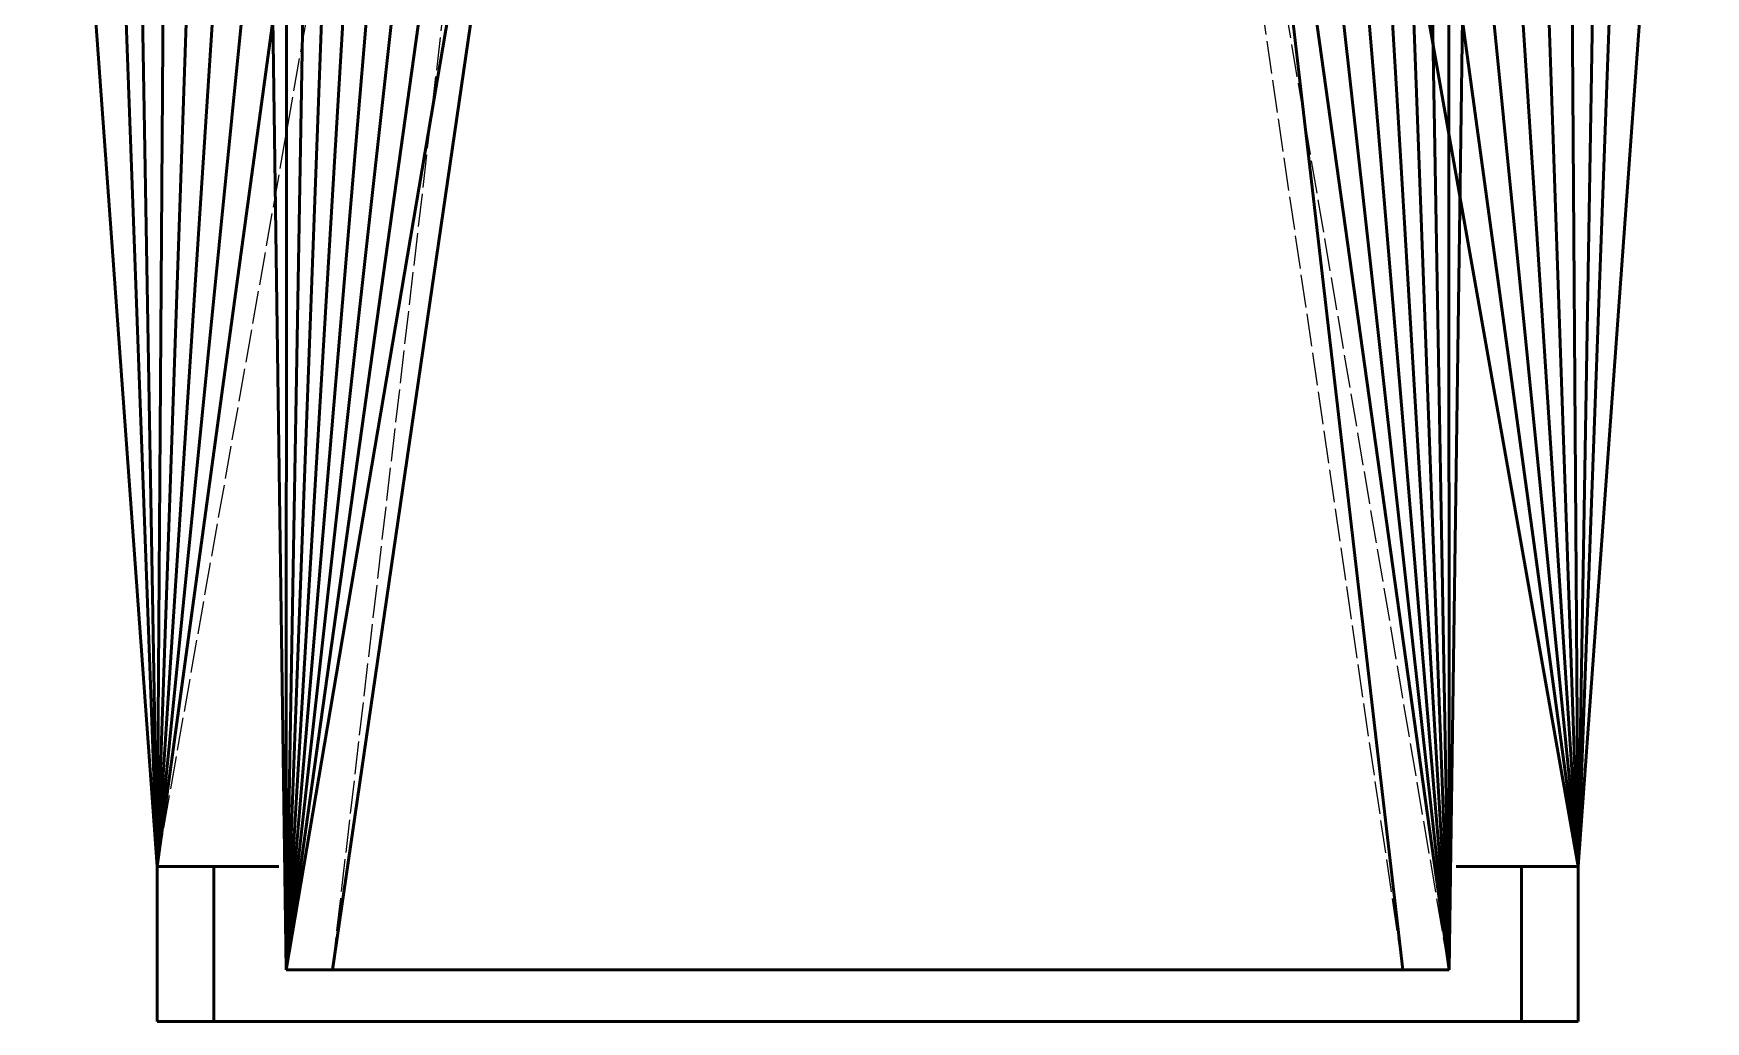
# Model space of a CAD drawing. Header units: millimetres. Extents: x 0 to 420, y 0 to 297.
# Drawn here: x 180.9 to 245.6, y 151.6 to 189.8 of the extents above; entities that cross this region are included whole.
import ezdxf

# ---------------------------------------------------------------- set-up
doc = ezdxf.new("R2010")
doc.units = ezdxf.units.MM
doc.linetypes.add('DASHED', pattern=[1.524, 1.27, -0.254])
doc.layers.add('OCULTA', color=8, linetype='DASHED', lineweight=25)
doc.layers.add('VISIBLE', color=7, linetype='CONTINUOUS', lineweight=50)

msp = doc.modelspace()

# ---------------------------------------------------------------- linework, layer by layer
at = {"layer": 'OCULTA'}
for p, q in [((190.699, 153.593), (189.668, 226.593)), ((190.699, 153.593), (200.899, 226.593)), ((190.699, 153.593), (198.81, 226.593)), ((190.699, 153.593), (198.81, 226.593)), ((190.699, 153.593), (196.853, 226.593)), ((190.699, 153.593), (196.853, 226.593)), ((190.699, 153.593), (195.048, 226.593)), ((190.699, 153.593), (195.048, 226.593)), ((190.699, 153.593), (193.413, 226.593)), ((190.699, 153.593), (193.413, 226.593)), ((190.699, 153.593), (191.962, 226.593)), ((190.699, 153.593), (191.962, 226.593)), ((190.699, 153.593), (190.71, 226.593)), ((190.699, 153.593), (190.71, 226.593)), ((192.488, 153.593), (200.947, 226.593)), ((233.91, 153.593), (223.249, 226.593)), ((235.699, 153.593), (223.297, 226.593)), ((235.699, 153.593), (225.499, 226.593)), ((235.699, 153.593), (225.499, 226.593)), ((235.699, 153.593), (227.588, 226.593)), ((235.699, 153.593), (227.588, 226.593)), ((235.699, 153.593), (229.545, 226.593)), ((235.699, 153.593), (229.545, 226.593)), ((235.699, 153.593), (231.349, 226.593)), ((235.699, 153.593), (231.349, 226.593)), ((235.699, 153.593), (232.985, 226.593)), ((235.699, 153.593), (232.985, 226.593)), ((235.699, 153.593), (234.436, 226.593)), ((235.699, 153.593), (234.436, 226.593)), ((235.699, 153.593), (235.688, 226.593)), ((235.699, 153.593), (235.688, 226.593)), ((235.699, 153.593), (236.73, 226.593)), ((185.699, 157.593), (183.209, 225.593)), ((185.699, 157.593), (184.553, 225.593)), ((185.699, 157.593), (184.553, 225.593)), ((185.699, 157.593), (195.006, 225.593)), ((185.699, 157.593), (195.006, 225.593)), ((185.699, 157.593), (192.481, 225.593)), ((185.699, 157.593), (192.481, 225.593)), ((185.699, 157.593), (190.152, 225.593)), ((185.699, 157.593), (190.152, 225.593)), ((185.699, 157.593), (186.169, 225.593)), ((185.699, 157.593), (186.169, 225.593)), ((185.699, 157.593), (188.042, 225.593)), ((185.699, 157.593), (188.042, 225.593)), ((185.699, 157.593), (197.702, 225.593)), ((185.699, 157.593), (197.702, 225.593)), ((240.699, 157.593), (231.392, 225.593)), ((240.699, 157.593), (231.392, 225.593)), ((240.699, 157.593), (233.916, 225.593)), ((240.699, 157.593), (233.916, 225.593)), ((240.699, 157.593), (236.245, 225.593)), ((240.699, 157.593), (236.245, 225.593)), ((240.699, 157.593), (238.356, 225.593)), ((240.699, 157.593), (238.356, 225.593)), ((240.699, 157.593), (240.229, 225.593)), ((240.699, 157.593), (240.229, 225.593)), ((240.699, 157.593), (243.188, 225.593)), ((240.699, 157.593), (241.844, 225.593)), ((240.699, 157.593), (241.844, 225.593)), ((185.699, 157.593), (185.699, 157.593)), ((190.417, 157.593), (185.699, 157.593)), ((185.699, 157.593), (185.699, 157.593)), ((185.699, 151.593), (185.699, 157.593)), ((185.843, 157.593), (185.699, 157.593)), ((185.986, 157.593), (185.843, 157.593)), ((186.128, 157.593), (185.986, 157.593)), ((186.128, 157.593), (186.268, 157.593)), ((186.406, 157.593), (186.268, 157.593)), ((186.541, 157.593), (186.406, 157.593)), ((186.672, 157.593), (186.541, 157.593)), ((186.672, 157.593), (186.799, 157.593)), ((186.921, 157.593), (186.799, 157.593)), ((187.038, 157.593), (186.921, 157.593)), ((187.038, 157.593), (187.149, 157.593)), ((187.255, 157.593), (187.149, 157.593)), ((187.353, 157.593), (187.255, 157.593)), ((187.353, 157.593), (187.444, 157.593)), ((187.444, 157.593), (187.528, 157.593)), ((187.604, 157.593), (187.528, 157.593)), ((187.604, 157.593), (187.672, 157.593)), ((187.672, 157.593), (187.731, 157.593)), ((187.731, 157.593), (187.782, 157.593)), ((187.782, 157.593), (187.824, 157.593)), ((187.824, 157.593), (187.857, 157.593)), ((187.857, 157.593), (187.88, 157.593)), ((187.88, 157.593), (187.894, 157.593)), ((187.894, 157.593), (187.899, 157.593)), ((190.417, 157.593), (187.899, 157.593)), ((187.899, 151.593), (187.899, 157.593)), ((240.699, 157.593), (235.981, 157.593)), ((238.499, 157.593), (235.981, 157.593)), ((238.499, 151.593), (238.499, 157.593)), ((238.504, 157.593), (238.499, 157.593)), ((238.518, 157.593), (238.504, 157.593)), ((238.541, 157.593), (238.518, 157.593)), ((238.574, 157.593), (238.541, 157.593)), ((238.616, 157.593), (238.574, 157.593)), ((238.666, 157.593), (238.616, 157.593)), ((238.726, 157.593), (238.666, 157.593)), ((238.794, 157.593), (238.726, 157.593)), ((238.87, 157.593), (238.794, 157.593)), ((238.953, 157.593), (238.87, 157.593)), ((239.045, 157.593), (238.953, 157.593)), ((239.143, 157.593), (239.045, 157.593)), ((239.248, 157.593), (239.143, 157.593)), ((239.36, 157.593), (239.248, 157.593)), ((239.477, 157.593), (239.36, 157.593)), ((239.599, 157.593), (239.477, 157.593)), ((239.726, 157.593), (239.599, 157.593)), ((239.857, 157.593), (239.726, 157.593)), ((239.992, 157.593), (239.857, 157.593)), ((240.129, 157.593), (239.992, 157.593)), ((240.27, 157.593), (240.129, 157.593)), ((240.412, 157.593), (240.27, 157.593)), ((240.555, 157.593), (240.412, 157.593)), ((240.699, 157.593), (240.555, 157.593)), ((240.699, 157.593), (240.699, 157.593)), ((240.699, 157.593), (240.699, 157.593)), ((240.699, 151.593), (240.699, 157.593)), ((192.488, 153.593), (190.699, 153.593)), ((190.699, 153.593), (190.699, 153.593)), ((190.699, 153.593), (190.699, 153.593)), ((190.699, 153.593), (190.699, 153.593)), ((190.699, 153.593), (190.699, 153.593)), ((190.699, 153.593), (190.699, 153.593)), ((190.699, 153.593), (190.699, 153.593)), ((190.699, 153.593), (190.699, 153.593)), ((190.699, 153.593), (190.699, 153.593)), ((190.699, 153.593), (190.699, 153.593)), ((190.699, 153.593), (190.699, 153.593)), ((190.699, 153.593), (190.699, 153.593)), ((190.699, 153.593), (190.699, 153.593)), ((190.699, 153.593), (190.699, 153.593)), ((190.699, 153.593), (190.699, 153.593)), ((190.699, 153.593), (190.699, 153.593)), ((190.699, 153.593), (190.699, 153.593)), ((190.699, 153.593), (190.699, 153.593)), ((190.699, 153.593), (190.699, 153.593)), ((190.699, 153.593), (190.699, 153.593)), ((190.699, 153.593), (190.699, 153.593)), ((190.699, 153.593), (190.699, 153.593)), ((190.699, 153.593), (190.699, 153.593)), ((198.032, 153.593), (192.488, 153.593)), ((203.253, 153.593), (198.032, 153.593)), ((208.274, 153.593), (203.253, 153.593)), ((213.199, 153.593), (208.274, 153.593)), ((218.123, 153.593), (213.199, 153.593)), ((223.144, 153.593), (218.123, 153.593)), ((228.366, 153.593), (223.144, 153.593)), ((233.91, 153.593), (228.366, 153.593)), ((233.91, 153.593), (235.699, 153.593)), ((235.699, 153.593), (235.699, 153.593)), ((235.699, 153.593), (235.699, 153.593)), ((235.699, 153.593), (235.699, 153.593)), ((235.699, 153.593), (235.699, 153.593)), ((235.699, 153.593), (235.699, 153.593)), ((235.699, 153.593), (235.699, 153.593)), ((235.699, 153.593), (235.699, 153.593)), ((235.699, 153.593), (235.699, 153.593)), ((235.699, 153.593), (235.699, 153.593)), ((235.699, 153.593), (235.699, 153.593)), ((235.699, 153.593), (235.699, 153.593)), ((235.699, 153.593), (235.699, 153.593)), ((235.699, 153.593), (235.699, 153.593)), ((235.699, 153.593), (235.699, 153.593)), ((235.699, 153.593), (235.699, 153.593)), ((235.699, 153.593), (235.699, 153.593)), ((235.699, 153.593), (235.699, 153.593)), ((235.699, 153.593), (235.699, 153.593)), ((235.699, 153.593), (235.699, 153.593)), ((235.699, 153.593), (235.699, 153.593)), ((235.699, 153.593), (235.699, 153.593)), ((235.699, 153.593), (235.699, 153.593)), ((185.699, 151.593), (185.699, 151.593)), ((185.843, 151.593), (185.699, 151.593)), ((185.986, 151.593), (185.843, 151.593)), ((186.128, 151.593), (185.986, 151.593)), ((186.128, 151.593), (186.268, 151.593)), ((186.406, 151.593), (186.268, 151.593)), ((186.541, 151.593), (186.406, 151.593)), ((186.672, 151.593), (186.541, 151.593)), ((186.672, 151.593), (186.799, 151.593)), ((186.921, 151.593), (186.799, 151.593)), ((187.038, 151.593), (186.921, 151.593)), ((187.038, 151.593), (187.149, 151.593)), ((187.255, 151.593), (187.149, 151.593)), ((187.353, 151.593), (187.255, 151.593)), ((187.353, 151.593), (187.444, 151.593)), ((187.444, 151.593), (187.528, 151.593)), ((187.604, 151.593), (187.528, 151.593)), ((187.604, 151.593), (187.672, 151.593)), ((187.672, 151.593), (187.731, 151.593)), ((187.731, 151.593), (187.782, 151.593)), ((187.782, 151.593), (187.824, 151.593)), ((187.824, 151.593), (187.857, 151.593)), ((187.857, 151.593), (187.88, 151.593)), ((187.88, 151.593), (187.894, 151.593)), ((187.894, 151.593), (187.899, 151.593)), ((238.499, 151.593), (187.899, 151.593)), ((238.504, 151.593), (238.499, 151.593)), ((238.518, 151.593), (238.504, 151.593)), ((238.541, 151.593), (238.518, 151.593)), ((238.574, 151.593), (238.541, 151.593)), ((238.616, 151.593), (238.574, 151.593)), ((238.666, 151.593), (238.616, 151.593)), ((238.726, 151.593), (238.666, 151.593)), ((238.794, 151.593), (238.726, 151.593)), ((238.87, 151.593), (238.794, 151.593)), ((238.953, 151.593), (238.87, 151.593)), ((239.045, 151.593), (238.953, 151.593)), ((239.143, 151.593), (239.045, 151.593)), ((239.248, 151.593), (239.143, 151.593)), ((239.36, 151.593), (239.248, 151.593)), ((239.477, 151.593), (239.36, 151.593)), ((239.599, 151.593), (239.477, 151.593)), ((239.726, 151.593), (239.599, 151.593)), ((239.857, 151.593), (239.726, 151.593)), ((239.992, 151.593), (239.857, 151.593)), ((240.129, 151.593), (239.992, 151.593)), ((240.27, 151.593), (240.129, 151.593)), ((240.412, 151.593), (240.27, 151.593)), ((240.555, 151.593), (240.412, 151.593)), ((240.699, 151.593), (240.555, 151.593)), ((240.699, 151.593), (240.699, 151.593))]:
    msp.add_line(p, q, dxfattribs=at)
at = {"layer": 'VISIBLE'}
for p, q in [((190.699, 153.593), (189.668, 226.593)), ((190.699, 153.593), (196.853, 226.593)), ((190.699, 153.593), (196.853, 226.593)), ((190.699, 153.593), (203.101, 226.593)), ((190.699, 153.593), (200.899, 226.593)), ((190.699, 153.593), (200.899, 226.593)), ((190.699, 153.593), (198.81, 226.593)), ((190.699, 153.593), (198.81, 226.593)), ((190.699, 153.593), (190.71, 226.593)), ((190.699, 153.593), (190.71, 226.593)), ((190.699, 153.593), (193.413, 226.593)), ((190.699, 153.593), (193.413, 226.593)), ((190.699, 153.593), (195.048, 226.593)), ((190.699, 153.593), (195.048, 226.593)), ((190.699, 153.593), (191.962, 226.593)), ((190.699, 153.593), (191.962, 226.593)), ((192.488, 153.593), (203.148, 226.593)), ((233.91, 153.593), (225.451, 226.593)), ((235.699, 153.593), (225.499, 226.593)), ((235.699, 153.593), (227.588, 226.593)), ((235.699, 153.593), (227.588, 226.593)), ((235.699, 153.593), (229.545, 226.593)), ((235.699, 153.593), (229.545, 226.593)), ((235.699, 153.593), (231.349, 226.593)), ((235.699, 153.593), (231.349, 226.593)), ((235.699, 153.593), (232.985, 226.593)), ((235.699, 153.593), (232.985, 226.593)), ((235.699, 153.593), (234.436, 226.593)), ((235.699, 153.593), (234.436, 226.593)), ((235.699, 153.593), (235.688, 226.593)), ((235.699, 153.593), (235.688, 226.593)), ((235.699, 153.593), (236.73, 226.593)), ((185.699, 157.593), (183.209, 225.593)), ((185.699, 157.593), (184.553, 225.593)), ((185.699, 157.593), (184.553, 225.593)), ((185.699, 157.593), (195.006, 225.593)), ((185.699, 157.593), (195.006, 225.593)), ((185.699, 157.593), (192.481, 225.593)), ((185.699, 157.593), (192.481, 225.593)), ((185.699, 157.593), (190.152, 225.593)), ((185.699, 157.593), (190.152, 225.593)), ((185.699, 157.593), (188.042, 225.593)), ((185.699, 157.593), (188.042, 225.593)), ((185.699, 157.593), (186.169, 225.593)), ((185.699, 157.593), (186.169, 225.593)), ((240.699, 157.593), (228.696, 225.593)), ((240.699, 157.593), (228.696, 225.593)), ((240.699, 157.593), (231.392, 225.593)), ((240.699, 157.593), (231.392, 225.593)), ((240.699, 157.593), (233.916, 225.593)), ((240.699, 157.593), (233.916, 225.593)), ((240.699, 157.593), (236.245, 225.593)), ((240.699, 157.593), (236.245, 225.593)), ((240.699, 157.593), (238.356, 225.593)), ((240.699, 157.593), (238.356, 225.593)), ((240.699, 157.593), (240.229, 225.593)), ((240.699, 157.593), (240.229, 225.593)), ((240.699, 157.593), (241.844, 225.593)), ((240.699, 157.593), (241.844, 225.593)), ((240.699, 157.593), (243.188, 225.593)), ((245.626, 225.593), (240.699, 157.593)), ((185.699, 157.593), (180.916, 223.593)), ((185.699, 151.593), (185.699, 157.593)), ((185.843, 157.593), (185.699, 157.593)), ((190.417, 157.593), (185.699, 157.593)), ((185.699, 151.593), (185.699, 157.593)), ((185.699, 157.593), (185.699, 157.593)), ((185.986, 157.593), (185.843, 157.593)), ((186.128, 157.593), (185.986, 157.593)), ((186.268, 157.593), (186.128, 157.593)), ((186.406, 157.593), (186.268, 157.593)), ((186.541, 157.593), (186.406, 157.593)), ((186.672, 157.593), (186.541, 157.593)), ((186.799, 157.593), (186.672, 157.593)), ((186.921, 157.593), (186.799, 157.593)), ((187.038, 157.593), (186.921, 157.593)), ((187.149, 157.593), (187.038, 157.593)), ((187.255, 157.593), (187.149, 157.593)), ((187.353, 157.593), (187.255, 157.593)), ((187.444, 157.593), (187.353, 157.593)), ((187.528, 157.593), (187.444, 157.593)), ((187.604, 157.593), (187.528, 157.593)), ((187.672, 157.593), (187.604, 157.593)), ((187.731, 157.593), (187.672, 157.593)), ((187.782, 157.593), (187.731, 157.593)), ((187.824, 157.593), (187.782, 157.593)), ((187.857, 157.593), (187.824, 157.593)), ((187.88, 157.593), (187.857, 157.593)), ((187.894, 157.593), (187.88, 157.593)), ((187.899, 157.593), (187.894, 157.593)), ((190.417, 157.593), (187.899, 157.593)), ((187.899, 151.593), (187.899, 157.593)), ((238.499, 157.593), (235.981, 157.593)), ((240.699, 157.593), (235.981, 157.593)), ((238.499, 151.593), (238.499, 157.593)), ((238.499, 157.593), (238.504, 157.593)), ((238.504, 157.593), (238.518, 157.593)), ((238.518, 157.593), (238.541, 157.593)), ((238.541, 157.593), (238.574, 157.593)), ((238.616, 157.593), (238.574, 157.593)), ((238.616, 157.593), (238.666, 157.593)), ((238.666, 157.593), (238.726, 157.593)), ((238.726, 157.593), (238.794, 157.593)), ((238.87, 157.593), (238.794, 157.593)), ((238.87, 157.593), (238.953, 157.593)), ((239.045, 157.593), (238.953, 157.593)), ((239.143, 157.593), (239.045, 157.593)), ((239.248, 157.593), (239.143, 157.593)), ((239.248, 157.593), (239.36, 157.593)), ((239.477, 157.593), (239.36, 157.593)), ((239.599, 157.593), (239.477, 157.593)), ((239.726, 157.593), (239.599, 157.593)), ((239.857, 157.593), (239.726, 157.593)), ((239.992, 157.593), (239.857, 157.593)), ((240.129, 157.593), (239.992, 157.593)), ((240.129, 157.593), (240.27, 157.593)), ((240.412, 157.593), (240.27, 157.593)), ((240.555, 157.593), (240.412, 157.593)), ((240.699, 157.593), (240.555, 157.593)), ((240.699, 151.593), (240.699, 157.593)), ((240.699, 157.593), (240.699, 157.593)), ((240.699, 157.593), (240.699, 151.593)), ((190.699, 153.593), (192.488, 153.593)), ((198.032, 153.593), (192.488, 153.593)), ((203.253, 153.593), (198.032, 153.593)), ((208.274, 153.593), (203.253, 153.593)), ((213.199, 153.593), (208.274, 153.593)), ((218.123, 153.593), (213.199, 153.593)), ((223.144, 153.593), (218.123, 153.593)), ((228.366, 153.593), (223.144, 153.593)), ((233.91, 153.593), (228.366, 153.593)), ((235.699, 153.593), (233.91, 153.593)), ((185.843, 151.593), (185.699, 151.593)), ((240.699, 151.593), (185.699, 151.593)), ((185.699, 151.593), (185.699, 151.593)), ((185.699, 151.593), (185.699, 151.593)), ((185.986, 151.593), (185.843, 151.593)), ((186.128, 151.593), (185.986, 151.593)), ((186.268, 151.593), (186.128, 151.593)), ((186.406, 151.593), (186.268, 151.593)), ((186.541, 151.593), (186.406, 151.593)), ((186.672, 151.593), (186.541, 151.593)), ((186.799, 151.593), (186.672, 151.593)), ((186.921, 151.593), (186.799, 151.593)), ((187.038, 151.593), (186.921, 151.593)), ((187.149, 151.593), (187.038, 151.593)), ((187.255, 151.593), (187.149, 151.593)), ((187.353, 151.593), (187.255, 151.593)), ((187.444, 151.593), (187.353, 151.593)), ((187.528, 151.593), (187.444, 151.593)), ((187.604, 151.593), (187.528, 151.593)), ((187.672, 151.593), (187.604, 151.593)), ((187.731, 151.593), (187.672, 151.593)), ((187.782, 151.593), (187.731, 151.593)), ((187.824, 151.593), (187.782, 151.593)), ((187.857, 151.593), (187.824, 151.593)), ((187.88, 151.593), (187.857, 151.593)), ((187.894, 151.593), (187.88, 151.593)), ((187.899, 151.593), (187.894, 151.593)), ((238.499, 151.593), (187.899, 151.593)), ((238.499, 151.593), (238.504, 151.593)), ((238.504, 151.593), (238.518, 151.593)), ((238.518, 151.593), (238.541, 151.593)), ((238.541, 151.593), (238.574, 151.593)), ((238.616, 151.593), (238.574, 151.593)), ((238.616, 151.593), (238.666, 151.593)), ((238.666, 151.593), (238.726, 151.593)), ((238.726, 151.593), (238.794, 151.593)), ((238.87, 151.593), (238.794, 151.593)), ((238.87, 151.593), (238.953, 151.593)), ((239.045, 151.593), (238.953, 151.593)), ((239.143, 151.593), (239.045, 151.593)), ((239.248, 151.593), (239.143, 151.593)), ((239.248, 151.593), (239.36, 151.593)), ((239.477, 151.593), (239.36, 151.593)), ((239.599, 151.593), (239.477, 151.593)), ((239.726, 151.593), (239.599, 151.593)), ((239.857, 151.593), (239.726, 151.593)), ((239.992, 151.593), (239.857, 151.593)), ((240.129, 151.593), (239.992, 151.593)), ((240.129, 151.593), (240.27, 151.593)), ((240.412, 151.593), (240.27, 151.593)), ((240.555, 151.593), (240.412, 151.593)), ((240.699, 151.593), (240.555, 151.593)), ((240.699, 151.593), (240.699, 151.593)), ((240.699, 151.593), (240.699, 151.593))]:
    msp.add_line(p, q, dxfattribs=at)

doc.saveas('drawing.dxf')
